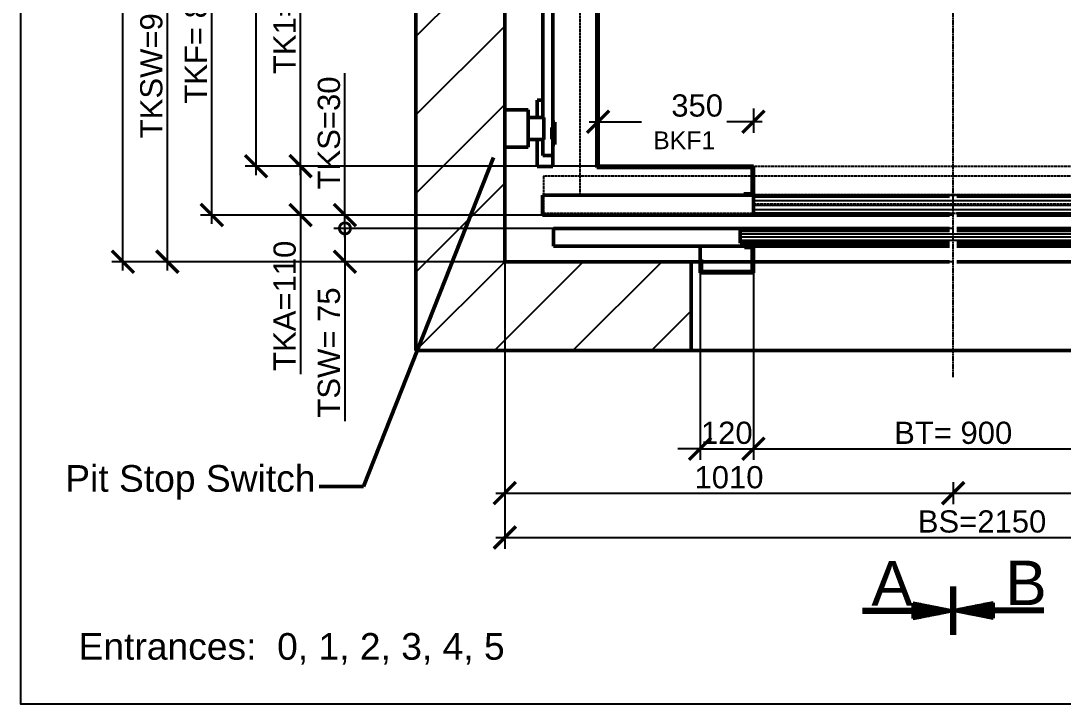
# Model space of a CAD drawing. Header units: millimetres. Extents: x -2854 to 202754, y -48725 to 27067.
# Drawn here: x 4120 to 6467, y -100 to 1438 of the extents above; entities that cross this region are included whole.
import ezdxf

# ---------------------------------------------------------------- set-up
doc = ezdxf.new("R2010")
doc.units = ezdxf.units.MM
doc.linetypes.add('AM_ISO02W050', pattern=[7.5, 6, -1.5])
doc.linetypes.add('AM_ISO08W050', pattern=[18, 12, -1.5, 3, -1.5])
for name, color, linetype, lineweight in [('AM_0', 7, 'Continuous', 50), ('AM_5', 3, 'Continuous', 25), ('AM_8', 1, 'Continuous', 25), ('LDCar-AM_0', 7, 'Continuous', 50), ('LDCar-AM_3', 6, 'AM_ISO02W050', 25), ('LDCar-AM_8', 1, 'Continuous', 25), ('LDCarFrame-AM_3', 6, 'AM_ISO02W050', 25), ('LDShaft-AM_0', 7, 'Continuous', 50), ('LDShaft-AM_5', 3, 'Continuous', 25), ('LDShaft-AM_7', 4, 'AM_ISO08W050', 25)]:
    doc.layers.add(name, color=color, linetype=linetype, lineweight=lineweight)
doc.layers.add('AM_VIEWS', color=1, linetype='Continuous', lineweight=25, plot=False)
doc.styles.add('LD', font='ARIALUNI.ttf')
doc.styles.get("Standard").update_dxf_attribs({"font": 'ARIALUNI.ttf'})
doc.dimstyles.new('LIFT', dxfattribs={"dimtxt": 2.5, "dimasz": 2.5, "dimexe": 1.25, "dimexo": 0, "dimgap": 0.5, "dimtad": 1, "dimdec": 0, "dimzin": 1, "dimdsep": 46, "dimtxsty": 'LD', "dimblk": 'ARCHTICK', "dimcen": 0, "dimdle": 1, "dimclrd": 3, "dimclre": 3, "dimclrt": 4, "dimadec": 0, "dimazin": 0, "dimtp": 0.1, "dimtm": 0.1, "dimtfac": 0.71, "dimtdec": 0, "dimtix": 1, "dimtmove": 0, "dimatfit": 3, "dimfxl": 1, "dimtolj": 1, "dimarcsym": 0})

# ---------------------------------------------------------------- blocks, each defined once
blk = doc.blocks.new('LD_20260610085844_000001A3')
at = {"layer": 'LDShaft-AM_0'}
for p, q in [((-200, 1900), (-200, -200)), ((0, 0), (0, 1700)), ((0, 509), (0, 341.8)), ((0, 258.3), (0, 0)), ((0, 0), (440, 0)), ((420, 0), (0, 0)), ((420, -200), (420, 0)), ((-200, -200), (0, -200)), ((0, -200), (420, -200))]:
    blk.add_line(p, q, dxfattribs=at)
blk = doc.blocks.new('LD_20260610085844_000001A7')
at = {"layer": 'LDCar-AM_0'}
for p, q in [((-8, 100), (-900, 100)), ((-900, 100), (-900, 60)), ((-8, 95), (-479.95, 95)), ((-479.95, 95), (-479.95, 66.5)), ((900, 100), (8, 100)), ((479.95, 95), (8, 95)), ((479.95, 66.5), (479.95, 95)), ((900, 60), (900, 100)), ((-900, 60), (-8, 60)), ((-570, 60), (-570, 30)), ((-470, 60), (-570, 60)), ((-479.95, 66.5), (-8, 66.5)), ((-450, 60), (-470, 60)), ((-470, 60), (-470, 57)), ((-470, 57), (-453, 57)), ((-453, 57), (-453, 3)), ((-450, 0), (-450, 60)), ((-8, 60), (-450, 60)), ((8, 66.5), (479.95, 66.5)), ((8, 60), (900, 60)), ((450, 60), (8, 60)), ((450, 60), (450, 0)), ((470, 60), (450, 60)), ((453, 3), (453, 57)), ((453, 57), (470, 57)), ((470, 57), (470, 60)), ((567, 60), (470, 60)), ((567, 60), (567, 30)), ((570, 60), (567, 60)), ((570, 30), (570, 60)), ((-567, 30), (-570, 30)), ((-570, 30), (-570, 0)), ((-567, 3), (-567, 30)), ((570, 30), (567, 30)), ((567, 30), (567, 3)), ((570, 0), (570, 30)), ((-570, 0), (-450, 0)), ((-453, 3), (-567, 3)), ((450, 0), (570, 0)), ((567, 3), (453, 3))]:
    blk.add_line(p, q, dxfattribs=at)
at = {"layer": 'LDCar-AM_8'}
for p, q in [((-480, 87.875), (-1, 87.875)), ((-480, 80.75), (-1, 80.75)), ((-480, 73.625), (-1, 73.625)), ((1, 87.875), (480, 87.875)), ((1, 80.75), (480, 80.75)), ((1, 73.625), (480, 73.625))]:
    blk.add_line(p, q, dxfattribs=at)
blk = doc.blocks.new('LD_20260610085844_000001AA')
at = {"layer": 'LDShaft-AM_0'}
for p, q in [((420, 0), (420, -80)), ((440, 0), (420, 0)), ((557, 0), (443, 0)), ((1002, 0), (560, 0)), ((1460, 0), (1018, 0)), ((1577, 0), (1463, 0)), ((1600, 0), (1580, 0)), ((1600, -80), (1600, 0)), ((420, -80), (420, -200)), ((1600, -200), (1600, -80)), ((420, -200), (1600, -200))]:
    blk.add_line(p, q, dxfattribs=at)
blk = doc.blocks.new('LD_20260610085844_000001AB')
at = {"layer": 'AM_0'}
for p, q in [((53, 41.8), (0, 41.8)), ((0, 41.8), (0, -41.8)), ((53, -41.8), (53, 41.8)), ((53, 25), (53, 23.1)), ((88, 25), (53, 25)), ((88, 23.1), (88, 25)), ((53, 23.1), (53, 17.7)), ((53, 17.7), (53, 9.6)), ((53, 9.6), (53, 0)), ((53, 0), (53, -9.6)), ((88, 17.7), (88, 23.1)), ((88, 9.6), (88, 17.7)), ((88, 0), (88, 9.6)), ((88, -9.6), (88, 0)), ((53, -9.6), (53, -17.7)), ((53, -17.7), (53, -23.1)), ((53, -23.1), (53, -25)), ((88, -17.7), (88, -9.6)), ((88, -23.1), (88, -17.7)), ((88, -25), (88, -23.1)), ((0, -41.8), (53, -41.8)), ((53, -25), (88, -25))]:
    blk.add_line(p, q, dxfattribs=at)
blk = doc.blocks.new('LD_20260610085844_000001AC')
at = {"layer": 'AM_0'}
for p, q in [((-22, -115), (-22, -590)), ((0, -612.75), (0, -115)), ((-22, -551), (-35, -551)), ((-35, -551), (-35, -590)), ((0, -601), (0, -621)), ((5, -601), (0, -601)), ((5, -621), (5, -601)), ((0, -612.75), (-2, -612.75)), ((-2, -612.75), (-2, -639.25)), ((0, -639.25), (0, -612.75)), ((0, -621), (0, -631)), ((5, -621), (0, -621)), ((0, -631), (0, -651)), ((0, -631), (5, -631)), ((5, -631), (5, -621)), ((5, -651), (5, -631)), ((-35, -640), (-35, -701)), ((-22, -640), (-22, -676)), ((-2, -639.25), (0, -639.25)), ((0, -676), (0, -639.25)), ((0, -651), (5, -651)), ((-22, -676), (0, -676)), ((0, -701), (0, -676)), ((-35, -701), (0, -701))]:
    blk.add_line(p, q, dxfattribs=at)
blk = doc.blocks.new('LD_20260610085844_000001B0')
at = {"layer": 'LDShaft-AM_7'}
blk.add_line((0, -1175), (0, 1045), dxfattribs=at)
blk = doc.blocks.new('LD_20260610085844_000001B3')
at = {"layer": 'LDCar-AM_0'}
for p, q in [((-803, 703), (-803, 394)), ((803, 703), (-803, 703)), ((-800, 394), (-800, 700)), ((-800, 700), (800, 700)), ((800, 700), (800, -700)), ((803, -703), (803, 703)), ((-803, 378), (-803, -703)), ((-800, -703), (-800, 378)), ((-803, -703), (-800, -703)), ((-450, -700), (-800, -700)), ((-800, -700), (-800, -703)), ((-800, -703), (-453, -703)), ((-453, -703), (-453, -762.5)), ((-450, -765.5), (-450, -700)), ((450, -700), (450, -765.5)), ((800, -700), (450, -700)), ((453, -762.5), (453, -703)), ((453, -703), (803, -703)), ((-453, -762.5), (-471.5, -762.5)), ((-471.5, -762.5), (-471.5, -765.5)), ((-471.5, -765.5), (-450, -765.5)), ((-451.5, -765.5), (-451.5, -766.5)), ((-451.5, -766.5), (-8, -766.5)), ((8, -766.5), (451.5, -766.5)), ((450, -765.5), (471.5, -765.5)), ((451.5, -766.5), (451.5, -765.5)), ((471.5, -762.5), (453, -762.5)), ((471.5, -765.5), (471.5, -762.5))]:
    blk.add_line(p, q, dxfattribs=at)
blk = doc.blocks.new('LD_20260610085844_000001B4')
at = {"layer": 'LDCarFrame-AM_3'}
for p, q in [((-841, 741), (-841, -765)), ((841, 741), (-841, 741)), ((-841, 741), (-841, -765)), ((841, 741), (-841, 741)), ((-841, 741), (-841, -765)), ((841, 741), (-841, 741)), ((-841, 741), (-841, -765)), ((841, 741), (-841, 741)), ((841, -765), (841, 741)), ((841, -765), (841, 741)), ((841, -765), (841, 741)), ((841, -765), (841, 741)), ((-800, 700), (-800, -700)), ((800, 700), (-800, 700)), ((800, -700), (800, 700)), ((-800, -700), (800, -700)), ((-841, -765), (841, -765)), ((-841, -765), (841, -765)), ((-841, -765), (841, -765)), ((-841, -765), (841, -765))]:
    blk.add_line(p, q, dxfattribs=at)
blk = doc.blocks.new('LD_20260610085844_000001C8')
at = {"layer": 'LDCar-AM_0'}
for p, q in [((-471.5, 45), (-925, 45)), ((-925, 45), (-925, 0)), ((-8, 42.5), (-449.95, 42.5)), ((-449.95, 42.5), (-449.95, 2.5)), ((449.95, 42.5), (8, 42.5)), ((449.95, 2.5), (449.95, 42.5)), ((925, 45), (471.5, 45)), ((925, 0), (925, 45)), ((-925, 0), (-8, 0)), ((-449.95, 2.5), (-8, 2.5)), ((8, 2.5), (449.95, 2.5)), ((8, 0), (925, 0))]:
    blk.add_line(p, q, dxfattribs=at)
at = {"layer": 'LDCar-AM_8'}
for p, q in [((-450, 32.5), (0, 32.5)), ((0, 32.5), (450, 32.5)), ((-450, 22.5), (0, 22.5)), ((-450, 12.5), (0, 12.5)), ((0, 22.5), (450, 22.5)), ((0, 12.5), (450, 12.5))]:
    blk.add_line(p, q, dxfattribs=at)
blk = doc.blocks.new('LD_20260610085844_000001C9')
at = {"layer": 'LDCar-AM_3'}
for p, q in [((923, 87.4), (-923, 87.4)), ((-923, 87.4), (-923, 4)), ((923, 4), (923, 87.4)), ((450, 45.5), (-450, 45.5)), ((-450, 45.5), (-450, 25.5)), ((-450, 25.5), (450, 25.5)), ((450, 25.5), (450, 45.5)), ((-923, 4), (923, 4))]:
    blk.add_line(p, q, dxfattribs=at)
blk = doc.blocks.new('LD_20260610085844_000001EB')
at = {"layer": 'AM_8'}
for p, q in [((-200, 507.1), (0, 707.1)), ((-200, 330.3), (0, 530.3)), ((-200, 153.6), (0, 353.6)), ((-200, -23.2), (0, 176.8)), ((-200, -200), (0, 0)), ((-23.2, -200), (176.8, 0)), ((153.6, -200), (353.6, 0)), ((330.3, -200), (420, -110.3))]:
    blk.add_line(p, q, dxfattribs=at)
blk = doc.blocks.new('_ArchTick')
at = {"color": 0, "linetype": 'ByBlock', "const_width": 0.15}
blk.add_lwpolyline([(-0.5, -0.5), (0.5, 0.5)], dxfattribs=at)
blk = doc.blocks.new('*D2683')
at = {"layer": 'Defpoints', "color": 0, "transparency": 16777216}
for p in [(4449.7, 1811), (4474.7, 1811), (6219.7, 896)]:
    blk.add_point(p, dxfattribs=at)
at = {"layer": 'LDShaft-AM_5', "color": 3, "lineweight": -2, "transparency": 16777216}
for p, q in [((4474.7, 1811), (4424.7, 1811)), ((4449.7, 876), (4449.7, 1831)), ((6219.7, 896), (4424.7, 896))]:
    blk.add_line(p, q, dxfattribs=at)
at = {"layer": 'LDShaft-AM_5', "color": 3, "lineweight": -2, "transparency": 16777216, "xscale": 50, "yscale": 50, "zscale": 50}
for p, rotation in [((4449.7, 1811), 90), ((4449.7, 896), 270)]:
    blk.add_blockref('_ArchTick', p, dxfattribs=dict(at, rotation=rotation))
at = {"layer": 'LDShaft-AM_5', "color": 4, "transparency": 16777216, "insert": (4413.8, 1353.5), "char_height": 50, "attachment_point": 5, "rotation": 90, "style": 'LD'}
blk.add_mtext('\\A1;TKSW=915', dxfattribs=at)
blk = doc.blocks.new('*D2685')
at = {"layer": 'Defpoints', "color": 0, "transparency": 16777216}
for p in [(5209.7, 896), (7359.7, 896), (7359.7, 275)]:
    blk.add_point(p, dxfattribs=at)
at = {"layer": 'LDShaft-AM_5', "color": 3, "lineweight": -2, "transparency": 16777216}
for p, q in [((5209.7, 896), (5209.7, 250)), ((7359.7, 896), (7359.7, 250)), ((5189.7, 275), (7379.7, 275))]:
    blk.add_line(p, q, dxfattribs=at)
at = {"layer": 'LDShaft-AM_5', "color": 3, "lineweight": -2, "transparency": 16777216, "xscale": 50, "yscale": 50, "zscale": 50, "rotation": 180}
blk.add_blockref('_ArchTick', (5209.7, 275), dxfattribs=at)
at = {"layer": 'LDShaft-AM_5', "color": 3, "lineweight": -2, "transparency": 16777216, "xscale": 50, "yscale": 50, "zscale": 50}
blk.add_blockref('_ArchTick', (7359.7, 275), dxfattribs=at)
at = {"layer": 'LDShaft-AM_5', "color": 4, "transparency": 16777216, "insert": (6284.7, 310.9), "char_height": 50, "attachment_point": 5, "style": 'LD'}
blk.add_mtext('\\A1;BS=2150', dxfattribs=at)
blk = doc.blocks.new('*D2687')
at = {"layer": 'Defpoints', "color": 0, "transparency": 16777216}
for p in [(4349.7, 2596), (5209.7, 2596), (5209.7, 896)]:
    blk.add_point(p, dxfattribs=at)
at = {"layer": 'LDShaft-AM_5', "color": 3, "lineweight": -2, "transparency": 16777216}
for p, q in [((4349.7, 876), (4349.7, 2616)), ((5209.7, 2596), (4324.7, 2596)), ((5209.7, 896), (4324.7, 896))]:
    blk.add_line(p, q, dxfattribs=at)
at = {"layer": 'LDShaft-AM_5', "color": 3, "lineweight": -2, "transparency": 16777216, "xscale": 50, "yscale": 50, "zscale": 50}
for p, rotation in [((4349.7, 2596), 90), ((4349.7, 896), 270)]:
    blk.add_blockref('_ArchTick', p, dxfattribs=dict(at, rotation=rotation))
at = {"layer": 'LDShaft-AM_5', "color": 4, "transparency": 16777216, "insert": (4313.8, 1746), "char_height": 50, "attachment_point": 5, "rotation": 90, "style": 'LD'}
blk.add_mtext('\\A1;TS= 1700', dxfattribs=at)
blk = doc.blocks.new('*D2689')
at = {"layer": 'Defpoints', "color": 0, "transparency": 16777216}
for p in [(5769.7, 871), (6669.7, 871), (6669.7, 475)]:
    blk.add_point(p, dxfattribs=at)
at = {"layer": 'LDShaft-AM_5', "color": 3, "lineweight": -2, "transparency": 16777216}
for p, q in [((5769.7, 871), (5769.7, 450)), ((6669.7, 871), (6669.7, 450)), ((5749.7, 475), (6689.7, 475))]:
    blk.add_line(p, q, dxfattribs=at)
at = {"layer": 'LDShaft-AM_5', "color": 3, "lineweight": -2, "transparency": 16777216, "xscale": 50, "yscale": 50, "zscale": 50, "rotation": 180}
blk.add_blockref('_ArchTick', (5769.7, 475), dxfattribs=at)
at = {"layer": 'LDShaft-AM_5', "color": 3, "lineweight": -2, "transparency": 16777216, "xscale": 50, "yscale": 50, "zscale": 50}
blk.add_blockref('_ArchTick', (6669.7, 475), dxfattribs=at)
at = {"layer": 'LDShaft-AM_5', "color": 4, "transparency": 16777216, "insert": (6219.7, 510.5), "char_height": 50, "attachment_point": 5, "style": 'LD'}
blk.add_mtext('\\A1;BT= 900', dxfattribs=at)
blk = doc.blocks.new('*D2691')
at = {"layer": 'Defpoints', "color": 0, "transparency": 16777216}
for p in [(4649.7, 2511), (5419.7, 2511), (5419.7, 1111)]:
    blk.add_point(p, dxfattribs=at)
at = {"layer": 'LDShaft-AM_5', "color": 3, "lineweight": -2, "transparency": 16777216}
for p, q in [((4649.7, 1091), (4649.7, 2531)), ((5419.7, 2511), (4624.7, 2511)), ((5419.7, 1111), (4624.7, 1111))]:
    blk.add_line(p, q, dxfattribs=at)
at = {"layer": 'LDShaft-AM_5', "color": 3, "lineweight": -2, "transparency": 16777216, "xscale": 50, "yscale": 50, "zscale": 50}
for p, rotation in [((4649.7, 2511), 90), ((4649.7, 1111), 270)]:
    blk.add_blockref('_ArchTick', p, dxfattribs=dict(at, rotation=rotation))
at = {"layer": 'LDShaft-AM_5', "color": 4, "transparency": 16777216, "insert": (4614.1, 1811), "char_height": 50, "attachment_point": 5, "rotation": 90, "style": 'LD'}
blk.add_mtext('\\A1;TK= 1400', dxfattribs=at)
blk = doc.blocks.new('_DotSmall')
at = {"color": 0, "linetype": 'ByBlock', "const_width": 0.5}
blk.add_lwpolyline([(-0.0625, 0, 1), (0.0625, 0, 1)], format="xyb", close=True, dxfattribs=at)
blk = doc.blocks.new('*D2694')
at = {"layer": 'Defpoints', "color": 0, "transparency": 16777216}
for p in [(4849.7, 1001), (6219.7, 1001), (6219.7, 971)]:
    blk.add_point(p, dxfattribs=at)
at = {"layer": 'LDShaft-AM_5', "color": 3, "lineweight": -2, "transparency": 16777216}
for p, q in [((4849.7, 1001), (4849.7, 1320.7)), ((6219.7, 1001), (4824.7, 1001)), ((4849.7, 951), (4849.7, 1001)), ((6219.7, 971), (4824.7, 971))]:
    blk.add_line(p, q, dxfattribs=at)
at = {"layer": 'LDShaft-AM_5', "color": 3, "lineweight": -2, "transparency": 16777216, "xscale": 50, "yscale": 50, "zscale": 50}
for name, p, rotation in [('_ArchTick', (4849.7, 1001), 90), ('_DotSmall', (4849.7, 971), 270)]:
    blk.add_blockref(name, p, dxfattribs=dict(at, rotation=rotation))
at = {"layer": 'LDShaft-AM_5', "color": 4, "transparency": 16777216, "insert": (4813.8, 1185.8), "char_height": 50, "attachment_point": 5, "rotation": 90, "style": 'LD'}
blk.add_mtext('\\A1;TKS=30', dxfattribs=at)
blk = doc.blocks.new('*D2698')
at = {"layer": 'Defpoints', "color": 0, "transparency": 16777216}
for p in [(4549.7, 1811), (4574.7, 1811), (6219.7, 1001)]:
    blk.add_point(p, dxfattribs=at)
at = {"layer": 'LDShaft-AM_5', "color": 3, "lineweight": -2, "transparency": 16777216}
for p, q in [((4574.7, 1811), (4524.7, 1811)), ((4549.7, 981), (4549.7, 1831)), ((6219.7, 1001), (4524.7, 1001))]:
    blk.add_line(p, q, dxfattribs=at)
at = {"layer": 'LDShaft-AM_5', "color": 3, "lineweight": -2, "transparency": 16777216, "xscale": 50, "yscale": 50, "zscale": 50}
for p, rotation in [((4549.7, 1811), 90), ((4549.7, 1001), 270)]:
    blk.add_blockref('_ArchTick', p, dxfattribs=dict(at, rotation=rotation))
at = {"layer": 'LDShaft-AM_5', "color": 4, "transparency": 16777216, "insert": (4514.1, 1406), "char_height": 50, "attachment_point": 5, "rotation": 90, "style": 'LD'}
blk.add_mtext('\\A1;TKF= 810', dxfattribs=at)
blk = doc.blocks.new('*D2700')
at = {"layer": 'AM_5', "color": 3, "lineweight": -2, "transparency": 16777216}
for p, q in [((6219.7, 1811), (4724.7, 1811)), ((4749.7, 1091), (4749.7, 1831)), ((5419.7, 1111), (4724.7, 1111))]:
    blk.add_line(p, q, dxfattribs=at)
at = {"layer": 'Defpoints', "color": 0, "transparency": 16777216}
for p in [(4749.7, 1811), (6219.7, 1811), (5419.7, 1111)]:
    blk.add_point(p, dxfattribs=at)
at = {"layer": 'AM_5', "color": 3, "lineweight": -2, "transparency": 16777216, "xscale": 50, "yscale": 50, "zscale": 50}
for p, rotation in [((4749.7, 1811), 90), ((4749.7, 1111), 270)]:
    blk.add_blockref('_ArchTick', p, dxfattribs=dict(at, rotation=rotation))
at = {"layer": 'AM_5', "color": 4, "transparency": 16777216, "insert": (4714.1, 1461), "char_height": 50, "attachment_point": 5, "rotation": 90, "style": 'LD'}
blk.add_mtext('\\A1;TK1=700', dxfattribs=at)
blk = doc.blocks.new('*D2701')
at = {"layer": 'AM_5', "color": 3, "lineweight": -2, "transparency": 16777216}
for p, q in [((6219.7, 400), (6219.7, 350)), ((7359.7, 400), (7359.7, 350)), ((6199.7, 375), (7379.7, 375))]:
    blk.add_line(p, q, dxfattribs=at)
at = {"layer": 'Defpoints', "color": 0, "transparency": 16777216}
for p in [(6219.7, 400), (7359.7, 400), (7359.7, 375)]:
    blk.add_point(p, dxfattribs=at)
at = {"layer": 'AM_5', "color": 3, "lineweight": -2, "transparency": 16777216, "xscale": 50, "yscale": 50, "zscale": 50, "rotation": 180}
blk.add_blockref('_ArchTick', (6219.7, 375), dxfattribs=at)
at = {"layer": 'AM_5', "color": 3, "lineweight": -2, "transparency": 16777216, "xscale": 50, "yscale": 50, "zscale": 50}
blk.add_blockref('_ArchTick', (7359.7, 375), dxfattribs=at)
at = {"layer": 'AM_5', "color": 4, "transparency": 16777216, "insert": (6789.7, 410.5), "char_height": 50, "attachment_point": 5, "style": 'LD'}
blk.add_mtext('\\A1;1140', dxfattribs=at)
blk = doc.blocks.new('*D2703')
at = {"layer": 'Defpoints', "color": 0, "transparency": 16777216}
for p in [(5209.7, 400), (6219.7, 400), (6219.7, 375)]:
    blk.add_point(p, dxfattribs=at)
at = {"layer": 'LDShaft-AM_5', "color": 3, "lineweight": -2, "transparency": 16777216}
for p, q in [((5209.7, 400), (5209.7, 350)), ((6219.7, 400), (6219.7, 350)), ((5189.7, 375), (6239.7, 375))]:
    blk.add_line(p, q, dxfattribs=at)
at = {"layer": 'LDShaft-AM_5', "color": 3, "lineweight": -2, "transparency": 16777216, "xscale": 50, "yscale": 50, "zscale": 50, "rotation": 180}
blk.add_blockref('_ArchTick', (5209.7, 375), dxfattribs=at)
at = {"layer": 'LDShaft-AM_5', "color": 3, "lineweight": -2, "transparency": 16777216, "xscale": 50, "yscale": 50, "zscale": 50}
blk.add_blockref('_ArchTick', (6219.7, 375), dxfattribs=at)
at = {"layer": 'LDShaft-AM_5', "color": 4, "transparency": 16777216, "insert": (5714.7, 410.5), "char_height": 50, "attachment_point": 5, "style": 'LD'}
blk.add_mtext('\\A1;1010', dxfattribs=at)
blk = doc.blocks.new('*D2704')
at = {"layer": 'Defpoints', "color": 0, "transparency": 16777216}
for p in [(4849.7, 971), (6219.7, 971), (6219.7, 896)]:
    blk.add_point(p, dxfattribs=at)
at = {"layer": 'LDShaft-AM_5', "color": 3, "lineweight": -2, "transparency": 16777216}
for p, q in [((6219.7, 971), (4824.7, 971)), ((4849.7, 971), (4849.7, 876)), ((6219.7, 896), (4824.7, 896)), ((4849.7, 896), (4849.7, 537.3))]:
    blk.add_line(p, q, dxfattribs=at)
at = {"layer": 'LDShaft-AM_5', "color": 3, "lineweight": -2, "transparency": 16777216, "xscale": 50, "yscale": 50, "zscale": 50}
for name, p, rotation in [('_DotSmall', (4849.7, 971), 90), ('_ArchTick', (4849.7, 896), 270)]:
    blk.add_blockref(name, p, dxfattribs=dict(at, rotation=rotation))
at = {"layer": 'LDShaft-AM_5', "color": 4, "transparency": 16777216, "insert": (4813.8, 691.6), "char_height": 50, "attachment_point": 5, "rotation": 90, "style": 'LD'}
blk.add_mtext('\\A1;TSW= 75', dxfattribs=at)
blk = doc.blocks.new('*D2705')
at = {"layer": 'Defpoints', "color": 0, "transparency": 16777216}
for p in [(5649.7, 871), (5769.7, 871), (5769.7, 475)]:
    blk.add_point(p, dxfattribs=at)
at = {"layer": 'LDShaft-AM_5', "color": 3, "lineweight": -2, "transparency": 16777216}
for p, q in [((5649.7, 871), (5649.7, 450)), ((5769.7, 871), (5769.7, 450)), ((5649.7, 475), (5599.7, 475)), ((5649.7, 475), (5769.7, 475)), ((5769.7, 475), (5819.7, 475))]:
    blk.add_line(p, q, dxfattribs=at)
at = {"layer": 'LDShaft-AM_5', "color": 3, "lineweight": -2, "transparency": 16777216, "xscale": 50, "yscale": 50, "zscale": 50}
blk.add_blockref('_ArchTick', (5649.7, 475), dxfattribs=at)
at = {"layer": 'LDShaft-AM_5', "color": 3, "lineweight": -2, "transparency": 16777216, "xscale": 50, "yscale": 50, "zscale": 50, "rotation": 180}
blk.add_blockref('_ArchTick', (5769.7, 475), dxfattribs=at)
at = {"layer": 'LDShaft-AM_5', "color": 4, "transparency": 16777216, "insert": (5709.7, 510.5), "char_height": 50, "attachment_point": 5, "style": 'LD'}
blk.add_mtext('\\A1;120', dxfattribs=at)
blk = doc.blocks.new('_NONE')
blk = doc.blocks.new('*D2706')
at = {"layer": 'Defpoints', "color": 0, "transparency": 16777216}
for p in [(4749.7, 1111), (4774.7, 1111), (6219.7, 1001)]:
    blk.add_point(p, dxfattribs=at)
at = {"layer": 'LDShaft-AM_5', "color": 3, "lineweight": -2, "transparency": 16777216}
for p, q in [((4774.7, 1111), (4724.7, 1111)), ((4749.7, 1111), (4749.7, 981)), ((6219.7, 1001), (4724.7, 1001)), ((4749.7, 1001), (4749.7, 642.5))]:
    blk.add_line(p, q, dxfattribs=at)
at = {"layer": 'LDShaft-AM_5', "color": 3, "lineweight": -2, "transparency": 16777216, "xscale": 50, "yscale": 50, "zscale": 50}
for p, rotation in [((4749.7, 1111), 90), ((4749.7, 1001), 270)]:
    blk.add_blockref('_ArchTick', p, dxfattribs=dict(at, rotation=rotation))
at = {"layer": 'LDShaft-AM_5', "color": 4, "transparency": 16777216, "insert": (4714.1, 796.7), "char_height": 50, "attachment_point": 5, "rotation": 90, "style": 'LD'}
blk.add_mtext('\\A1;TKA=110', dxfattribs=at)
blk = doc.blocks.new('*D2714')
at = {"layer": 'Defpoints', "color": 0, "transparency": 16777216}
for p in [(5419.7, 1241), (5769.7, 1241), (5769.7, 1211)]:
    blk.add_point(p, dxfattribs=at)
at = {"layer": 'LDShaft-AM_5', "color": 3, "lineweight": -2, "transparency": 16777216}
for p, q in [((5419.7, 1241), (5419.7, 1186)), ((5769.7, 1241), (5769.7, 1186)), ((5399.7, 1211), (5518, 1211)), ((5789.7, 1211), (5709.7, 1211))]:
    blk.add_line(p, q, dxfattribs=at)
at = {"layer": 'LDShaft-AM_5', "color": 3, "lineweight": -2, "transparency": 16777216, "xscale": 50, "yscale": 50, "zscale": 50, "rotation": 180}
blk.add_blockref('_ArchTick', (5419.7, 1211), dxfattribs=at)
at = {"layer": 'LDShaft-AM_5', "color": 3, "lineweight": -2, "transparency": 16777216, "xscale": 50, "yscale": 50, "zscale": 50}
blk.add_blockref('_ArchTick', (5769.7, 1211), dxfattribs=at)
at = {"layer": 'LDShaft-AM_5', "color": 4, "transparency": 16777216, "insert": (5613.9, 1211), "char_height": 50, "attachment_point": 5, "style": 'LD'}
blk.add_mtext('\\A1;   350\\P\\H0.8x;\\SBKF1', dxfattribs=at)
blk = doc.blocks.new('DWG_CMC_ARROW_B_LEFT')
for p, q in [((-0.14, -2.65), (-0.14, 2.74)), ((-0.09, -2.65), (-0.09, 2.74)), ((-0.05, -2.65), (-0.05, 2.74)), ((0, -2.65), (0, 2.74)), ((0.05, -2.65), (0.05, 2.74)), ((0.09, -2.65), (0.09, 2.74)), ((0.14, -2.65), (0.14, 2.74)), ((4.49, 0.91), (0.14, 0.05)), ((4.49, -0.82), (0.14, 0.05)), ((10.22, 0.05), (0.14, 0.05)), ((10.22, 0.09), (0.37, 0.09)), ((10.22, 0), (0.37, 0)), ((10.22, 0.14), (0.61, 0.14)), ((10.22, 0.19), (0.84, 0.19)), ((4.49, 0.23), (1.07, 0.23)), ((4.49, 0.28), (1.31, 0.28)), ((4.49, 0.33), (1.54, 0.33)), ((4.49, 0.37), (1.78, 0.37)), ((4.49, 0.42), (2.01, 0.42)), ((4.49, 0.46), (2.24, 0.46)), ((4.49, 0.51), (2.48, 0.51)), ((4.49, 0.56), (2.71, 0.56)), ((4.49, 0.6), (2.95, 0.6)), ((4.49, 0.65), (3.18, 0.65)), ((4.49, 0.7), (3.41, 0.7)), ((4.49, 0.74), (3.65, 0.74)), ((4.49, 0.79), (3.88, 0.79)), ((4.49, 0.84), (4.11, 0.84)), ((4.49, 0.88), (4.35, 0.88)), ((4.49, 0.91), (4.49, 0.05)), ((4.49, 0.05), (4.49, -0.82)), ((10.22, -0.05), (0.61, -0.05)), ((10.22, -0.09), (0.84, -0.09)), ((4.49, -0.14), (1.07, -0.14)), ((4.49, -0.19), (1.31, -0.19)), ((4.49, -0.23), (1.54, -0.23)), ((4.49, -0.28), (1.78, -0.28)), ((4.49, -0.33), (2.01, -0.33)), ((4.49, -0.37), (2.24, -0.37)), ((4.49, -0.42), (2.48, -0.42)), ((4.49, -0.46), (2.71, -0.46)), ((4.49, -0.51), (2.95, -0.51)), ((4.49, -0.56), (3.18, -0.56)), ((4.49, -0.6), (3.41, -0.6)), ((4.49, -0.65), (3.65, -0.65)), ((4.49, -0.7), (3.88, -0.7)), ((4.49, -0.74), (4.11, -0.74)), ((4.49, -0.79), (4.35, -0.79))]:
    blk.add_line(p, q)
blk.add_text('B', height=5).set_placement((5.88, 0.65))
blk = doc.blocks.new('DWG_CMC_ARROW_A_RIGHT')
for p, q in [((-0.14, -2.69), (-0.14, 2.69)), ((-0.09, -2.69), (-0.09, 2.69)), ((-0.05, -2.69), (-0.05, 2.69)), ((0, -2.69), (0, 2.69)), ((0.05, -2.69), (0.05, 2.69)), ((0.09, -2.69), (0.09, 2.69)), ((0.14, -2.69), (0.14, 2.69)), ((-10.22, 0.14), (-0.84, 0.14)), ((-10.22, 0.09), (-0.61, 0.09)), ((-10.22, 0.05), (-0.37, 0.05)), ((-10.22, 0), (-0.14, 0)), ((-4.49, 0.87), (-0.14, 0)), ((-4.49, 0.87), (-4.49, 0)), ((-4.49, 0.84), (-4.35, 0.84)), ((-4.49, 0.79), (-4.12, 0.79)), ((-4.49, 0.74), (-3.88, 0.74)), ((-4.49, 0.7), (-3.65, 0.7)), ((-4.49, 0.65), (-3.41, 0.65)), ((-4.49, 0.6), (-3.18, 0.6)), ((-4.49, 0.56), (-2.95, 0.56)), ((-4.49, 0.51), (-2.71, 0.51)), ((-4.49, 0.46), (-2.48, 0.46)), ((-4.49, 0.42), (-2.24, 0.42)), ((-4.49, 0.37), (-2.01, 0.37)), ((-4.49, 0.33), (-1.78, 0.33)), ((-4.49, 0.28), (-1.54, 0.28)), ((-4.49, 0.23), (-1.31, 0.23)), ((-4.49, 0.19), (-1.08, 0.19)), ((-4.49, 0), (-4.49, -0.87)), ((-4.49, -0.87), (-0.14, 0)), ((-10.22, -0.05), (-0.37, -0.05)), ((-10.22, -0.09), (-0.61, -0.09)), ((-10.22, -0.14), (-0.84, -0.14)), ((-4.49, -0.19), (-1.08, -0.19)), ((-4.49, -0.23), (-1.31, -0.23)), ((-4.49, -0.28), (-1.54, -0.28)), ((-4.49, -0.33), (-1.78, -0.33)), ((-4.49, -0.37), (-2.01, -0.37)), ((-4.49, -0.42), (-2.24, -0.42)), ((-4.49, -0.46), (-2.48, -0.46)), ((-4.49, -0.51), (-2.71, -0.51)), ((-4.49, -0.56), (-2.95, -0.56)), ((-4.49, -0.6), (-3.18, -0.6)), ((-4.49, -0.65), (-3.41, -0.65)), ((-4.49, -0.7), (-3.65, -0.7)), ((-4.49, -0.74), (-3.88, -0.74)), ((-4.49, -0.79), (-4.12, -0.79)), ((-4.49, -0.84), (-4.35, -0.84))]:
    blk.add_line(p, q)
blk.add_text('A', height=5).set_placement((-9.21, 0.6))
blk = doc.blocks.new('LD_20260610085844_000001EE')
at = {"layer": 'LDShaft-AM_0'}
for p, q in [((-25.7, 234.9), (-318, -506)), ((-318, -506), (-418, -506))]:
    blk.add_line(p, q, dxfattribs=at)
blk.add_solid([(0, 300), (-14.8, 230.6), (-36.5, 239.2), (0, 300)], dxfattribs=at)
at = {"layer": 'LDShaft-AM_0', "insert": (-990, -536), "char_height": 60, "attachment_point": 7, "style": 'LD'}
blk.add_mtext('\\fArial Unicode MS|b0|i0;\\l\\C256;Pit Stop Switch', dxfattribs=at)

msp = doc.modelspace()

# ---------------------------------------------------------------- linework, layer by layer
at = {"layer": 'AM_VIEWS'}
msp.add_lwpolyline([(4119.7, 3722.7), (8447.8, 3722.7), (8447.8, -100), (4119.7, -100)], close=True, dxfattribs=at)

# ---------------------------------------------------------------- block references
for name, p in [('LD_20260610085844_000001B0', (6219.7, 1811)), ('LD_20260610085844_000001A3', (5209.7, 896)), ('LD_20260610085844_000001EB', (5209.7, 896)), ('LD_20260610085844_000001B4', (6219.7, 1811)), ('LD_20260610085844_000001B3', (6219.7, 1811)), ('LD_20260610085844_000001AC', (5317.7, 1811)), ('LD_20260610085844_000001AB', (5209.7, 1196)), ('LD_20260610085844_000001EE', (5209.7, 896)), ('LD_20260610085844_000001C9', (6219.7, 1001)), ('LD_20260610085844_000001C8', (6219.7, 1001)), ('LD_20260610085844_000001A7', (6219.7, 871)), ('LD_20260610085844_000001AA', (5209.7, 896))]:
    msp.add_blockref(name, p)
at = {"layer": 'LDShaft-AM_0', "xscale": 20, "yscale": 20, "zscale": 20}
for name in ['DWG_CMC_ARROW_A_RIGHT', 'DWG_CMC_ARROW_B_LEFT']:
    msp.add_blockref(name, (6219.7, 110), dxfattribs=at)

# ---------------------------------------------------------------- texts
at = {"layer": 'LDShaft-AM_0', "insert": (4249.7, 60), "char_height": 60, "width": 1200, "attachment_point": 1, "line_spacing_factor": 0.8, "style": 'LD'}
msp.add_mtext('\\fArial Unicode MS|b0|i0;\\l\\C256;Entrances:  0, 1, 2, 3, 4, 5', dxfattribs=at)

# ---------------------------------------------------------------- dimensions: what is measured, and where the dimension line sits
at = {"layer": 'AM_5'}
dim = msp.add_linear_dim(base=(4749.7, 1811), p1=(5419.7, 1111), p2=(6219.7, 1811), angle=90, text='TK1=<>', dimstyle='LIFT', override={"dimscale": 20, "dimtxt": 2.5, "dimtix": 1}, dxfattribs=at)
dim.commit()
dim.dimension.update_dxf_attribs({"geometry": '*D2700', "text_midpoint": (4714.1, 1461)})
dim = msp.add_linear_dim(base=(7359.7, 375), p1=(6219.7, 400), p2=(7359.7, 400), dimstyle='LIFT', override={"dimscale": 20, "dimtxt": 2.5, "dimtix": 1}, dxfattribs=at)
dim.commit()
dim.dimension.update_dxf_attribs({"geometry": '*D2701', "text_midpoint": (6789.7, 410.5)})
at = {"layer": 'LDShaft-AM_5'}
for base, p1, p2, text, override, picture, middle in [((4349.7, 2596), (5209.7, 896), (5209.7, 2596), 'TS= <>', {"dimscale": 20, "dimtxt": 2.5, "dimtix": 1}, '*D2687', (4313.8, 1746)), ((4649.7, 2511), (5419.7, 1111), (5419.7, 2511), 'TK= <>', {"dimscale": 20, "dimtxt": 2.5, "dimtix": 1}, '*D2691', (4614.1, 1811)), ((4449.7, 1811), (6219.7, 896), (4474.7, 1811), 'TKSW=<>', {"dimscale": 20, "dimtxt": 2.5, "dimtix": 1}, '*D2683', (4413.8, 1353.5)), ((4549.7, 1811), (6219.7, 1001), (4574.7, 1811), 'TKF= <>', {"dimscale": 20, "dimtxt": 2.5, "dimtix": 1}, '*D2698', (4514.1, 1406)), ((4849.7, 1001), (6219.7, 971), (6219.7, 1001), 'TKS=<>', {"dimscale": 20, "dimtxt": 2.5, "dimjust": 2, "dimblk1": 'DOTSMALL', "dimsah": 1, "dimtix": 0}, '*D2694', (4813.8, 1185.8)), ((4749.7, 1111), (6219.7, 1001), (4774.7, 1111), 'TKA=<>', {"dimscale": 20, "dimtxt": 2.5, "dimjust": 1, "dimblk2": 'NONE', "dimtix": 0}, '*D2706', (4714.1, 796.7)), ((4849.7, 971), (6219.7, 896), (6219.7, 971), 'TSW= <>', {"dimscale": 20, "dimtxt": 2.5, "dimjust": 1, "dimblk2": 'DOTSMALL', "dimsah": 1, "dimtix": 0}, '*D2704', (4813.8, 691.6))]:
    dim = msp.add_linear_dim(base=base, p1=p1, p2=p2, angle=90, text=text, dimstyle='LIFT', override=override, dxfattribs=at)
    dim.commit()
    dim.dimension.update_dxf_attribs({"geometry": picture, "text_midpoint": middle})
for base, p1, p2, text, override, picture, middle in [((5769.7, 1211), (5419.7, 1241), (5769.7, 1241), '   <>\\P\\H0.8x;\\SBKF1', {"dimscale": 20, "dimtxt": 2.5, "dimtad": 0, "dimjust": 2, "dimtix": 0}, '*D2714', (5613.9, 1211)), ((7359.7, 275), (5209.7, 896), (7359.7, 896), 'BS=<>', {"dimscale": 20, "dimtxt": 2.5, "dimtix": 1}, '*D2685', (6284.7, 310.9)), ((6669.7, 475), (5769.7, 871), (6669.7, 871), 'BT= <>', {"dimscale": 20, "dimtxt": 2.5, "dimtix": 1}, '*D2689', (6219.7, 510.5))]:
    dim = msp.add_linear_dim(base=base, p1=p1, p2=p2, text=text, dimstyle='LIFT', override=override, dxfattribs=at)
    dim.commit()
    dim.dimension.update_dxf_attribs({"geometry": picture, "text_midpoint": middle})
for base, p1, p2, override, picture, middle in [((5769.7, 475), (5649.7, 871), (5769.7, 871), {"dimscale": 20, "dimtxt": 2.5, "dimblk2": 'NONE', "dimtix": 1}, '*D2705', (5709.7, 510.5)), ((6219.7, 375), (5209.7, 400), (6219.7, 400), {"dimscale": 20, "dimtxt": 2.5, "dimtix": 1}, '*D2703', (5714.7, 410.5))]:
    dim = msp.add_linear_dim(base=base, p1=p1, p2=p2, dimstyle='LIFT', override=override, dxfattribs=at)
    dim.commit()
    dim.dimension.update_dxf_attribs({"geometry": picture, "text_midpoint": middle})

doc.saveas('drawing.dxf')
